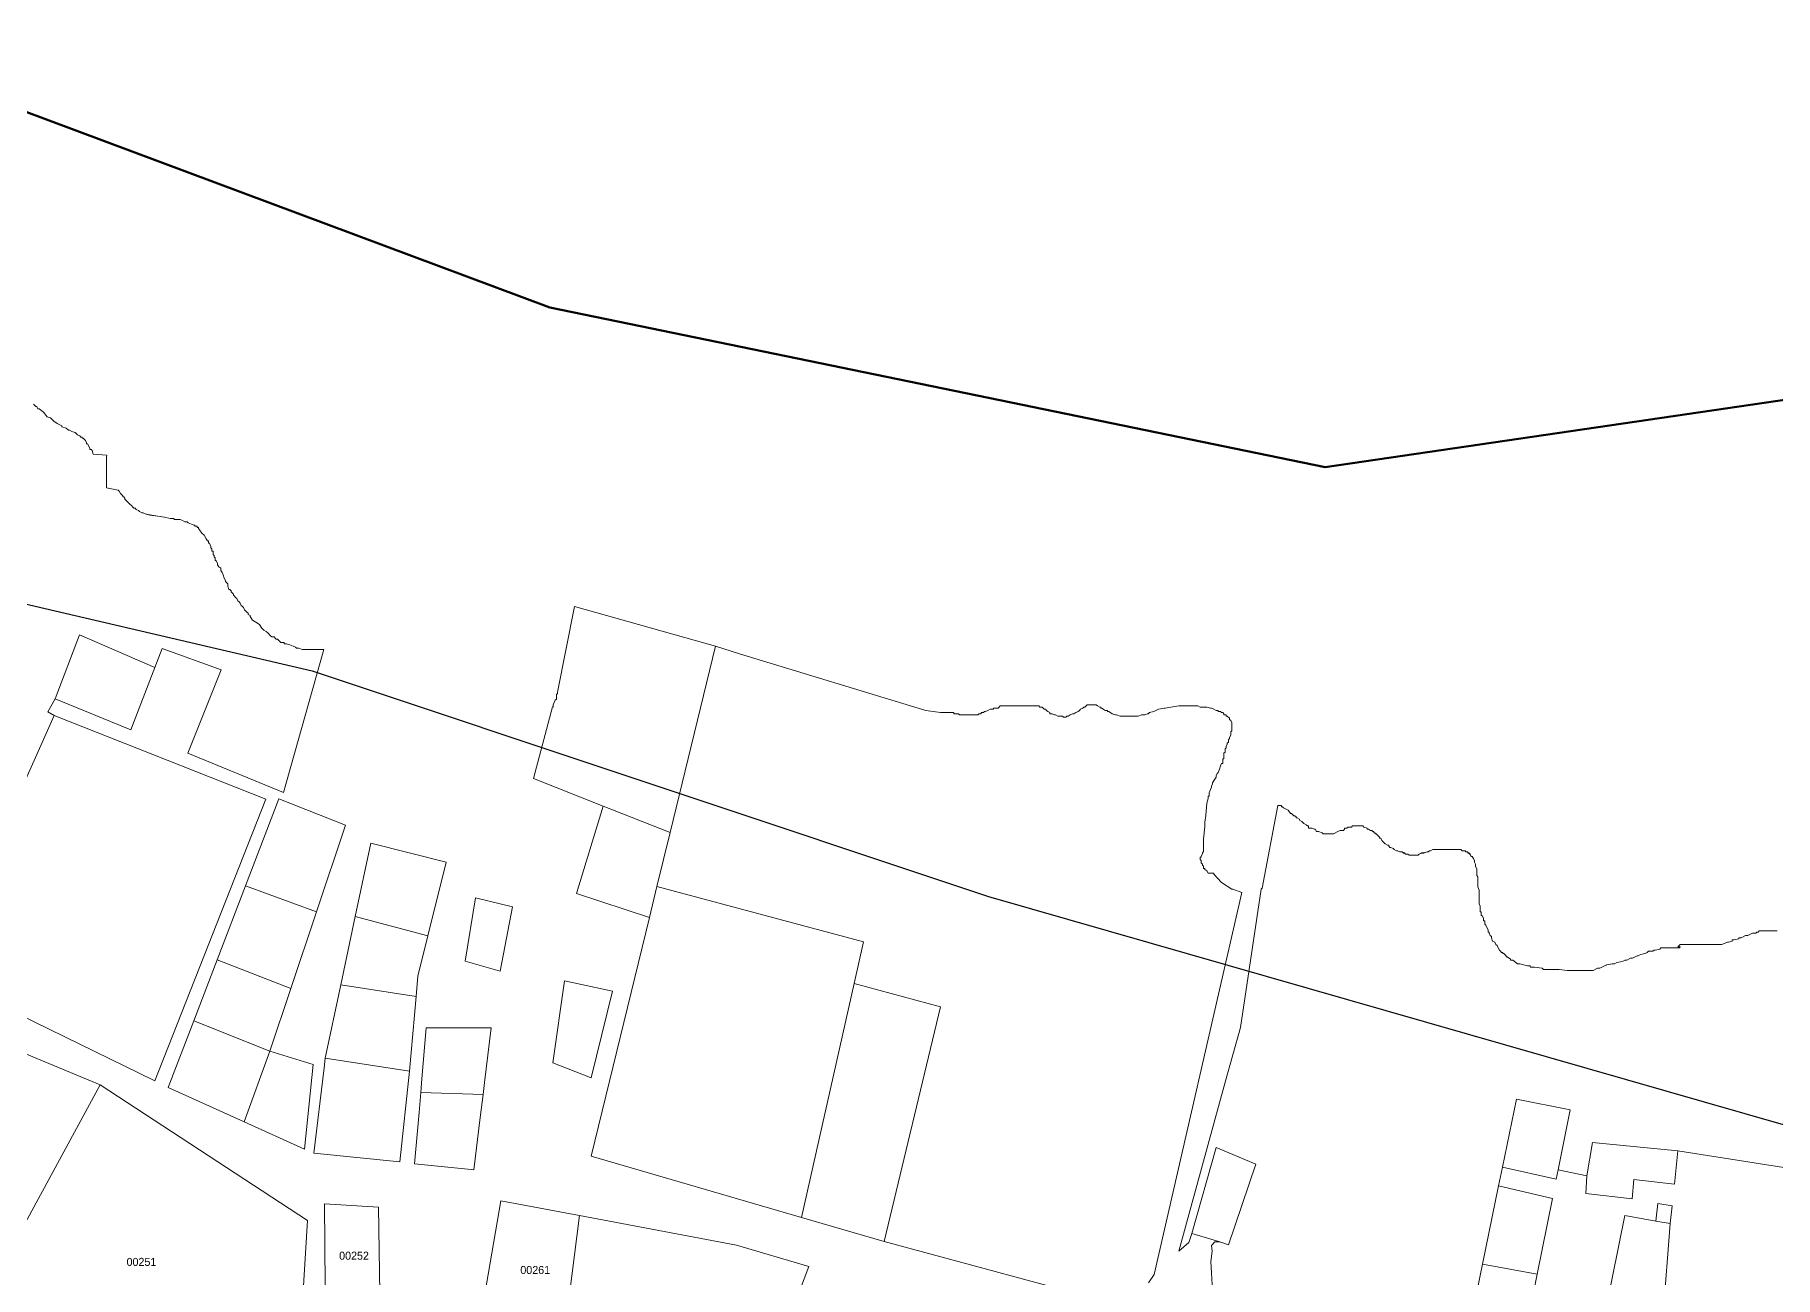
# Model space of a CAD drawing. Header units: metres. Extents: x 245225 to 248406, y 1633796 to 1637634.
# Drawn here: x 247318.2 to 247644.4, y 1636522.9 to 1636755.8 of the extents above; entities that cross this region are included whole.
import ezdxf
from ezdxf.enums import TextEntityAlignment as Align

# ---------------------------------------------------------------- set-up
doc = ezdxf.new("R2010")
doc.units = ezdxf.units.M
doc.header["$MEASUREMENT"] = 0
doc.layers.add('historique_numero_parcelle', color=7, linetype='Continuous')
doc.layers.add('limites_sections', color=7, linetype='Continuous')
doc.layers.add('Limites_Communes', color=7, linetype='Continuous', lineweight=211, plot=False)
doc.layers.add('LIMITES_PARCELLES', color=7, linetype='Continuous', lineweight=0, true_color=0xffffff)
doc.styles.add('Style-FANCY', font='FANCY.shx')

msp = doc.modelspace()

# ---------------------------------------------------------------- linework, layer by layer
at = {"layer": 'Limites_Communes', "color": 210, "lineweight": 80, "flags": 128}
msp.add_lwpolyline([(246605.2718, 1637633.7039), (246913.4298, 1637003.726), (246928.908, 1636986.2635), (246937.0628, 1636946.102), (247273.6978, 1636757.3411), (247414.7621, 1636704.6505), (247560.0187, 1636674.7525), (247860.1219, 1636718.6819), (247872.0949, 1636702.4329), (247930.5058, 1636547.3832), (247969.1915, 1636496.8558), (247927.1941, 1636463.9394), (247992.0592, 1636434.9953), (248053.9967, 1636386.0915), (248089.2289, 1636346.6767), (248129.5988, 1636309.9768), (248159.1072, 1636285.3282), (248217.2385, 1636236.7707), (248275.3777, 1636195.0512)], dxfattribs=at)
at = {"layer": 'limites_parcelles', "flags": 128}
for points in [[(247317.975, 1636686.51), (247318.399, 1636686.087), (247318.61, 1636686.087), (247318.822, 1636685.663), (247319.034, 1636685.663), (247319.88, 1636685.028), (247320.515, 1636684.182), (247321.15, 1636683.97), (247321.785, 1636683.335), (247322.42, 1636682.912), (247323.267, 1636682.488), (247323.267, 1636682.277), (247324.114, 1636682.065), (247324.537, 1636681.642), (247324.749, 1636681.642), (247325.172, 1636681.43), (247325.807, 1636681.218), (247326.23, 1636680.795), (247326.654, 1636680.583), (247326.865, 1636680.372), (247327.077, 1636680.372), (247327.077, 1636680.16), (247327.289, 1636680.16), (247327.712, 1636679.737), (247327.924, 1636679.313), (247327.924, 1636679.102), (247328.135, 1636679.102), (247328.347, 1636678.678), (247328.559, 1636678.255), (247328.559, 1636678.043), (247328.77, 1636678.043), (247328.982, 1636677.832), (247329.194, 1636677.197), (247331.698, 1636676.963), (247331.693, 1636676.541), (247331.689, 1636676.119), (247331.687, 1636675.909), (247331.684, 1636675.698), (247331.682, 1636675.488), (247331.676, 1636674.856), (247331.671, 1636674.438), (247331.667, 1636674.016), (247331.665, 1636673.806), (247331.662, 1636673.597), (247331.658, 1636673.176), (247331.656, 1636672.965), (247331.651, 1636672.546), (247331.649, 1636672.338), (247331.647, 1636672.126), (247331.645, 1636671.917), (247331.64, 1636671.498), (247331.636, 1636671.077), (247331.634, 1636670.868), (247333.85, 1636670.423), (247334.062, 1636670.212), (247334.274, 1636669.788), (247334.697, 1636669.365), (247334.697, 1636669.153), (247334.909, 1636669.153), (247335.12, 1636668.942), (247335.12, 1636668.73), (247335.755, 1636668.095), (247335.967, 1636667.883), (247336.39, 1636667.46), (247336.602, 1636667.248), (247336.814, 1636667.037), (247337.025, 1636667.037), (247337.237, 1636666.825), (247337.66, 1636666.613), (247337.872, 1636666.402), (247338.295, 1636666.19), (247338.507, 1636666.19), (247338.93, 1636665.978), (247339.777, 1636665.767), (247341.259, 1636665.555), (247342.529, 1636665.343), (247343.587, 1636665.132), (247344.222, 1636665.132), (247344.434, 1636664.92), (247344.857, 1636664.92), (247345.069, 1636664.92), (247345.492, 1636664.92), (247345.915, 1636664.708), (247346.339, 1636664.497), (247346.762, 1636664.497), (247346.974, 1636664.285), (247347.609, 1636664.073), (247348.032, 1636663.862), (247348.244, 1636663.862), (247348.244, 1636663.65), (247348.455, 1636663.65), (247348.667, 1636663.65), (247348.667, 1636663.438), (247348.879, 1636663.438), (247348.879, 1636663.227), (247349.09, 1636663.015), (247349.514, 1636662.38), (247349.937, 1636661.957), (247350.36, 1636661.322), (247350.572, 1636660.898), (247350.784, 1636660.898), (247350.784, 1636660.687), (247350.784, 1636660.475), (247350.995, 1636660.475), (247351.207, 1636659.84), (247351.207, 1636659.628), (247351.419, 1636659.417), (247351.419, 1636659.205), (247351.419, 1636658.993), (247351.63, 1636658.993), (247351.63, 1636658.782), (247351.63, 1636658.57), (247351.63, 1636658.358), (247351.842, 1636658.147), (247351.842, 1636657.935), (247352.054, 1636657.723), (247352.054, 1636657.512), (247352.054, 1636657.3), (247352.265, 1636657.088), (247352.477, 1636656.665), (247352.477, 1636656.453), (247352.689, 1636656.03), (247353.112, 1636655.818), (247353.112, 1636655.395), (247353.324, 1636654.972), (247353.535, 1636654.548), (247353.747, 1636653.913), (247353.959, 1636653.49), (247353.959, 1636653.278), (247354.382, 1636652.855), (247354.382, 1636652.432), (247354.594, 1636651.797), (247354.805, 1636651.797), (247355.017, 1636651.585), (247355.017, 1636651.373), (247355.229, 1636651.162), (247355.44, 1636650.95), (247355.44, 1636650.738), (247355.652, 1636650.527), (247355.864, 1636650.315), (247356.075, 1636650.103), (247356.287, 1636649.68), (247356.499, 1636649.468), (247356.71, 1636649.257), (247356.922, 1636648.833), (247357.134, 1636648.622), (247357.345, 1636648.41), (247357.557, 1636647.987), (247357.98, 1636647.563), (247358.192, 1636647.352), (247358.192, 1636647.14), (247358.615, 1636646.928), (247358.615, 1636646.717), (247359.039, 1636646.082), (247359.674, 1636645.658), (247360.309, 1636645.235), (247360.732, 1636644.6), (247361.155, 1636644.177), (247361.579, 1636643.965), (247362.002, 1636643.542), (247362.214, 1636643.33), (247362.425, 1636643.118), (247362.637, 1636642.907), (247363.06, 1636642.907), (247363.272, 1636642.695), (247363.484, 1636642.483), (247363.695, 1636642.483), (247364.33, 1636641.848), (247364.965, 1636641.848), (247364.965, 1636641.637), (247365.389, 1636641.637), (247366.024, 1636641.425), (247366.659, 1636641.213), (247367.082, 1636641.002), (247367.294, 1636640.79), (247367.717, 1636640.79), (247368.352, 1636640.578), (247368.987, 1636640.578), (247369.834, 1636640.578), (247370.469, 1636640.578), (247370.892, 1636640.578), (247371.104, 1636640.578), (247371.527, 1636640.578), (247372.374, 1636640.578), (247364.822, 1636613.771), (247346.932, 1636621.122), (247353.18, 1636636.737), (247342.068, 1636640.759), (247340.692, 1636637.16), (247326.616, 1636643.299), (247322.065, 1636631.34), (247320.69, 1636628.905), (247321.854, 1636628.165), (247306.402, 1636593.663)], [(247522.715, 1636517.379), (247477.387, 1636529.612), (247487.94, 1636573.599), (247471.8, 1636577.964), (247473.52, 1636585.769), (247434.819, 1636596.141), (247437.289, 1636606.26), (247445.822, 1636641.213), (247450.267, 1636639.732), (247485.192, 1636629.148), (247487.944, 1636628.725), (247488.156, 1636628.725), (247488.791, 1636628.725), (247489.637, 1636628.725), (247489.849, 1636628.725), (247490.061, 1636628.725), (247490.272, 1636628.725), (247490.484, 1636628.725), (247490.484, 1636628.513), (247490.696, 1636628.513), (247490.907, 1636628.513), (247491.331, 1636628.513), (247491.542, 1636628.301), (247492.177, 1636628.301), (247492.601, 1636628.301), (247493.024, 1636628.301), (247493.236, 1636628.301), (247493.447, 1636628.301), (247493.659, 1636628.301), (247494.082, 1636628.301), (247494.506, 1636628.301), (247494.929, 1636628.301), (247495.141, 1636628.513), (247495.564, 1636628.513), (247495.564, 1636628.725), (247495.776, 1636628.725), (247495.987, 1636628.725), (247496.199, 1636628.936), (247496.411, 1636628.936), (247496.834, 1636629.148), (247497.257, 1636629.36), (247497.681, 1636629.36), (247497.892, 1636629.36), (247497.892, 1636629.572), (247498.104, 1636629.572), (247498.527, 1636629.572), (247498.739, 1636629.572), (247498.951, 1636629.783), (247499.162, 1636629.995), (247499.586, 1636629.995), (247500.221, 1636629.995), (247500.644, 1636629.995), (247500.856, 1636629.995), (247501.491, 1636629.995), (247502.126, 1636629.995), (247502.549, 1636629.995), (247502.761, 1636629.995), (247503.184, 1636629.995), (247503.396, 1636629.995), (247504.031, 1636629.995), (247504.666, 1636629.995), (247504.877, 1636629.995), (247505.724, 1636629.995), (247505.936, 1636629.995), (247506.359, 1636629.995), (247506.571, 1636629.783), (247506.994, 1636629.783), (247507.206, 1636629.572), (247507.417, 1636629.36), (247507.629, 1636629.36), (247507.841, 1636629.148), (247508.052, 1636628.936), (247508.476, 1636628.725), (247508.476, 1636628.513), (247508.899, 1636628.513), (247509.322, 1636628.301), (247509.534, 1636628.301), (247509.957, 1636628.09), (247510.381, 1636628.09), (247510.592, 1636628.09), (247510.804, 1636628.09), (247511.016, 1636627.878), (247511.227, 1636627.878), (247511.439, 1636627.878), (247511.651, 1636628.09), (247511.862, 1636628.09), (247512.286, 1636628.301), (247512.709, 1636628.513), (247512.921, 1636628.513), (247513.344, 1636628.725), (247513.767, 1636628.936), (247513.979, 1636629.148), (247514.191, 1636629.36), (247514.614, 1636629.572), (247514.826, 1636629.783), (247515.037, 1636629.783), (247515.461, 1636630.207), (247515.672, 1636630.207), (247515.884, 1636630.207), (247516.096, 1636630.207), (247516.307, 1636630.207), (247516.519, 1636630.207), (247516.942, 1636630.207), (247517.154, 1636630.207), (247517.366, 1636629.995), (247517.789, 1636629.783), (247518.001, 1636629.783), (247518.001, 1636629.572), (247518.212, 1636629.572), (247518.424, 1636629.36), (247518.847, 1636629.148), (247519.271, 1636629.148), (247519.271, 1636628.936), (247519.482, 1636628.936), (247520.117, 1636628.513), (247520.752, 1636628.301), (247520.964, 1636628.301), (247521.599, 1636628.09), (247521.811, 1636628.09), (247522.657, 1636628.09), (247523.292, 1636628.09), (247523.504, 1636628.09), (247524.139, 1636628.09), (247524.562, 1636628.09), (247524.774, 1636628.09), (247524.986, 1636628.09), (247525.621, 1636628.301), (247526.256, 1636628.301), (247526.679, 1636628.513), (247526.891, 1636628.513), (247527.102, 1636628.725), (247527.949, 1636628.936), (247528.796, 1636629.36), (247529.854, 1636629.572), (247530.066, 1636629.572), (247531.124, 1636629.783), (247532.606, 1636629.995), (247533.029, 1636629.995), (247533.452, 1636629.995), (247534.299, 1636629.995), (247535.146, 1636629.995), (247536.204, 1636629.995), (247536.627, 1636629.783), (247537.051, 1636629.783), (247537.474, 1636629.783), (247537.897, 1636629.783), (247538.532, 1636629.572), (247538.744, 1636629.572), (247539.167, 1636629.36), (247539.591, 1636629.148), (247540.014, 1636629.148), (247540.014, 1636628.936), (247540.226, 1636628.936), (247540.437, 1636628.936), (247540.649, 1636628.725), (247540.861, 1636628.725), (247541.072, 1636628.513), (247541.072, 1636628.301), (247541.496, 1636628.301), (247541.496, 1636628.09), (247541.707, 1636628.09), (247542.131, 1636627.666), (247542.131, 1636627.455), (247542.342, 1636627.243), (247542.554, 1636626.82), (247542.554, 1636626.608), (247542.554, 1636626.396), (247542.554, 1636625.973), (247542.554, 1636625.338), (247542.342, 1636625.126), (247542.342, 1636624.915), (247542.342, 1636624.703), (247542.342, 1636624.491), (247542.131, 1636624.068), (247542.131, 1636623.856), (247541.919, 1636623.645), (247541.919, 1636623.221), (247541.707, 1636623.01), (247541.707, 1636622.798), (247541.496, 1636622.375), (247541.496, 1636622.163), (247541.284, 1636621.951), (247541.284, 1636621.74), (247541.284, 1636621.528), (247541.284, 1636621.316), (247541.072, 1636621.105), (247541.072, 1636620.893), (247541.072, 1636620.681), (247541.072, 1636620.47), (247541.072, 1636620.258), (247541.072, 1636620.046), (247540.861, 1636620.046), (247540.861, 1636619.835), (247540.861, 1636619.623), (247540.861, 1636619.2), (247540.649, 1636619.2), (247540.437, 1636618.776), (247540.226, 1636618.141), (247540.014, 1636617.506), (247539.802, 1636617.295), (247539.591, 1636616.871), (247539.591, 1636616.66), (247539.379, 1636616.236), (247538.956, 1636615.601), (247538.956, 1636615.39), (247538.744, 1636614.966), (247538.744, 1636614.755), (247538.532, 1636614.331), (247538.321, 1636613.696), (247538.321, 1636613.061), (247538.109, 1636613.061), (247538.109, 1636612.85), (247538.109, 1636612.638), (247537.897, 1636611.791), (247537.686, 1636609.463), (247537.474, 1636608.193), (247537.474, 1636607.346), (247537.262, 1636605.018), (247537.262, 1636604.171), (247537.262, 1636603.96), (247537.262, 1636603.748), (247537.262, 1636603.536), (247537.262, 1636603.325), (247537.262, 1636603.113), (247537.262, 1636602.901), (247537.262, 1636602.69), (247537.051, 1636602.478), (247537.051, 1636602.266), (247536.839, 1636601.843), (247536.839, 1636601.631), (247536.627, 1636601.631), (247536.627, 1636601.42), (247536.627, 1636601.208), (247536.839, 1636600.996), (247536.839, 1636600.785), (247536.839, 1636600.573), (247537.051, 1636600.361), (247537.051, 1636600.15), (247537.262, 1636599.938), (247537.262, 1636599.726), (247537.262, 1636599.515), (247537.474, 1636599.515), (247537.474, 1636599.303), (247537.897, 1636599.091), (247538.109, 1636598.668), (247538.321, 1636598.668), (247538.532, 1636598.668), (247538.744, 1636598.668), (247538.956, 1636598.668), (247539.167, 1636598.668), (247539.167, 1636598.456), (247540.623, 1636596.922), (247542.528, 1636595.652), (247542.739, 1636595.652), (247544.433, 1636595.017), (247544.433, 1636595.017), (247528.024, 1636523.46), (247526.966, 1636521.872)], [(247538.872, 1636521.476), (247538.74, 1636523.724), (247538.607, 1636525.841), (247538.872, 1636527.826), (247538.74, 1636528.884), (247539.401, 1636529.545), (247540.327, 1636529.545), (247541.915, 1636529.016), (247547.074, 1636544.097), (247539.614, 1636547.223), (247535.036, 1636531.133), (247534.506, 1636529.413), (247532.654, 1636527.826), (247541.281, 1636559.489), (247544.192, 1636569.742), (247548.031, 1636595.652), (247548.243, 1636595.864), (247548.243, 1636595.864), (247551.206, 1636611.315), (247551.418, 1636611.315), (247551.629, 1636611.315), (247551.841, 1636611.315), (247551.841, 1636611.104), (247552.053, 1636611.104), (247552.264, 1636610.892), (247553.111, 1636610.469), (247553.534, 1636609.834), (247553.746, 1636609.834), (247554.169, 1636609.41), (247554.381, 1636609.41), (247554.593, 1636609.199), (247554.593, 1636608.987), (247554.804, 1636608.987), (247555.228, 1636608.775), (247555.228, 1636608.564), (247555.651, 1636608.352), (247556.074, 1636607.929), (247556.498, 1636607.717), (247556.709, 1636607.505), (247556.921, 1636607.505), (247556.921, 1636607.294), (247556.921, 1636607.082), (247557.344, 1636607.082), (247557.556, 1636607.082), (247557.979, 1636606.87), (247558.191, 1636606.87), (247558.403, 1636606.447), (247558.826, 1636606.447), (247559.461, 1636606.235), (247559.673, 1636606.024), (247559.884, 1636606.024), (247560.096, 1636606.024), (247560.308, 1636606.024), (247560.519, 1636606.024), (247560.731, 1636606.024), (247560.943, 1636606.024), (247561.154, 1636606.024), (247561.578, 1636606.024), (247562.424, 1636606.447), (247562.848, 1636606.659), (247563.271, 1636606.659), (247563.483, 1636606.659), (247563.694, 1636606.87), (247563.694, 1636607.082), (247564.118, 1636607.082), (247564.329, 1636607.294), (247564.541, 1636607.294), (247564.753, 1636607.294), (247564.964, 1636607.294), (247565.176, 1636607.505), (247565.388, 1636607.505), (247565.599, 1636607.505), (247565.811, 1636607.505), (247566.234, 1636607.505), (247566.446, 1636607.505), (247566.658, 1636607.505), (247567.081, 1636607.505), (247567.293, 1636607.294), (247567.928, 1636607.082), (247567.928, 1636606.87), (247568.139, 1636606.87), (247568.563, 1636606.659), (247568.774, 1636606.659), (247568.986, 1636606.447), (247569.198, 1636606.447), (247569.198, 1636606.235), (247569.409, 1636606.235), (247569.409, 1636606.024), (247569.621, 1636606.024), (247570.044, 1636605.6), (247570.256, 1636605.389), (247570.256, 1636605.177), (247570.468, 1636605.177), (247570.679, 1636604.754), (247570.891, 1636604.542), (247571.314, 1636604.119), (247571.738, 1636603.907), (247571.949, 1636603.907), (247571.949, 1636603.695), (247572.161, 1636603.484), (247572.373, 1636603.484), (247572.796, 1636603.272), (247573.008, 1636603.06), (247573.431, 1636602.849), (247573.643, 1636602.849), (247574.066, 1636602.637), (247574.489, 1636602.637), (247574.701, 1636602.425), (247574.913, 1636602.425), (247575.124, 1636602.214), (247575.548, 1636602.214), (247575.759, 1636602.002), (247576.183, 1636602.002), (247576.394, 1636602.002), (247576.606, 1636602.002), (247577.029, 1636602.002), (247577.241, 1636602.002), (247577.453, 1636602.002), (247577.664, 1636602.214), (247578.088, 1636602.425), (247578.299, 1636602.425), (247578.511, 1636602.425), (247579.146, 1636602.637), (247579.358, 1636602.637), (247579.569, 1636602.849), (247579.781, 1636602.849), (247580.204, 1636603.06), (247580.628, 1636603.06), (247580.839, 1636603.06), (247581.474, 1636603.06), (247581.898, 1636603.06), (247582.321, 1636603.06), (247582.533, 1636603.06), (247582.956, 1636603.06), (247583.168, 1636603.06), (247583.379, 1636603.06), (247583.803, 1636603.06), (247584.226, 1636603.06), (247584.861, 1636603.06), (247585.496, 1636603.06), (247585.708, 1636602.849), (247585.919, 1636602.849), (247586.131, 1636602.849), (247586.343, 1636602.849), (247586.343, 1636602.637), (247586.554, 1636602.637), (247586.766, 1636602.637), (247586.766, 1636602.425), (247586.978, 1636602.425), (247587.189, 1636602.214), (247587.401, 1636601.79), (247587.613, 1636601.79), (247587.824, 1636601.367), (247588.036, 1636600.944), (247588.036, 1636600.732), (247588.248, 1636600.309), (247588.248, 1636600.097), (247588.248, 1636599.885), (247588.459, 1636599.462), (247588.459, 1636598.827), (247588.459, 1636598.192), (247588.671, 1636597.98), (247588.671, 1636597.769), (247588.671, 1636597.557), (247588.671, 1636597.134), (247588.671, 1636596.71), (247588.671, 1636596.287), (247588.671, 1636596.075), (247588.883, 1636595.44), (247588.883, 1636594.805), (247588.883, 1636594.17), (247588.883, 1636593.747), (247588.883, 1636593.535), (247588.883, 1636592.9), (247589.094, 1636592.477), (247589.094, 1636592.054), (247589.094, 1636591.842), (247589.094, 1636591.419), (247589.306, 1636591.419), (247589.306, 1636591.207), (247589.306, 1636590.784), (247589.518, 1636590.572), (247589.729, 1636590.149), (247589.729, 1636589.937), (247589.729, 1636589.725), (247589.941, 1636589.725), (247589.941, 1636589.514), (247589.941, 1636589.09), (247590.153, 1636588.879), (247590.364, 1636588.455), (247590.576, 1636588.032), (247590.576, 1636587.609), (247590.788, 1636587.609), (247590.788, 1636587.397), (247590.999, 1636586.973), (247591.211, 1636586.762), (247591.211, 1636586.55), (247591.423, 1636585.915), (247591.846, 1636585.703), (247592.058, 1636585.28), (247592.269, 1636585.068), (247592.481, 1636584.645), (247592.693, 1636584.222), (247592.904, 1636584.01), (247593.116, 1636583.798), (247593.328, 1636583.798), (247593.328, 1636583.587), (247593.539, 1636583.587), (247593.963, 1636583.163), (247593.963, 1636582.952), (247594.174, 1636582.952), (247594.809, 1636582.528), (247594.809, 1636582.317), (247595.233, 1636582.317), (247596.079, 1636581.682), (247596.503, 1636581.682), (247597.984, 1636581.258), (247598.408, 1636581.258), (247598.619, 1636581.047), (247599.254, 1636581.047), (247600.736, 1636580.835), (247600.948, 1636580.623), (247601.159, 1636580.623), (247602.641, 1636580.623), (247603.276, 1636580.623), (247603.911, 1636580.623), (247605.393, 1636580.412), (247605.816, 1636580.412), (247606.028, 1636580.412), (247607.298, 1636580.412), (247607.721, 1636580.412), (247607.933, 1636580.412), (247608.779, 1636580.412), (247608.991, 1636580.412), (247609.203, 1636580.412), (247609.838, 1636580.412), (247610.049, 1636580.412), (247610.261, 1636580.412), (247611.108, 1636580.835), (247611.319, 1636580.835), (247611.531, 1636580.835), (247612.378, 1636581.258), (247612.801, 1636581.47), (247613.859, 1636581.682), (247614.283, 1636581.682), (247614.706, 1636581.893), (247615.764, 1636582.105), (247616.188, 1636582.317), (247616.399, 1636582.317), (247616.611, 1636582.317), (247617.246, 1636582.74), (247617.458, 1636582.74), (247617.669, 1636582.74), (247618.516, 1636583.163), (247618.728, 1636583.163), (247619.151, 1636583.375), (247619.998, 1636583.587), (247620.421, 1636583.798), (247620.633, 1636584.01), (247621.479, 1636584.01), (247621.691, 1636584.222), (247621.903, 1636584.222), (247622.749, 1636584.433), (247622.961, 1636584.645), (247623.173, 1636584.645), (247624.231, 1636584.645), (247626.543, 1636584.623), (247626.545, 1636584.844), (247626.136, 1636584.857), (247626.55, 1636585.298), (247629.311, 1636585.28), (247629.735, 1636585.28), (247630.37, 1636585.28), (247630.793, 1636585.28), (247632.91, 1636585.28), (247633.333, 1636585.28), (247633.756, 1636585.28), (247634.391, 1636585.28), (247635.45, 1636585.703), (247635.661, 1636585.703), (247636.296, 1636585.915), (247636.296, 1636586.127), (247636.508, 1636586.127), (247636.72, 1636586.127), (247637.566, 1636586.338), (247637.566, 1636586.55), (247637.99, 1636586.55), (247638.836, 1636586.973), (247639.048, 1636586.973), (247639.26, 1636586.973), (247640.106, 1636587.397), (247640.741, 1636587.397), (247640.953, 1636587.609), (247641.165, 1636587.609), (247641.376, 1636587.82), (247641.588, 1636587.82), (247641.8, 1636587.82), (247642.223, 1636587.82), (247643.07, 1636587.82), (247643.281, 1636587.82), (247643.705, 1636587.82), (247643.916, 1636587.82), (247644.128, 1636587.82), (247644.763, 1636587.82)], [(247655.924, 1636541.954), (247626.146, 1636546.641), (247610.177, 1636548.146), (247609.066, 1636541.954), (247603.701, 1636543.043), (247605.944, 1636554.284), (247595.89, 1636556.268), (247593.276, 1636543.562), (247592.555, 1636540.056), (247589.536, 1636525.38), (247585.073, 1636503.682)]]:
    msp.add_lwpolyline(points, dxfattribs=at)
at = {"layer": 'limites_parcelles', "color": 0, "flags": 128}
for points in [[(247317.97534, 1636686.509948), (247318.398674, 1636686.086614), (247318.610341, 1636686.086614), (247318.822008, 1636685.66328), (247319.033676, 1636685.66328), (247319.880344, 1636685.028279), (247320.515345, 1636684.18161), (247321.150346, 1636683.969943), (247321.785348, 1636683.334942), (247322.420349, 1636682.911608), (247323.267017, 1636682.488274), (247323.267017, 1636682.276607), (247324.113686, 1636682.064939), (247324.53702, 1636681.641605), (247324.748687, 1636681.641605), (247325.172021, 1636681.429938), (247325.807022, 1636681.218271), (247326.230357, 1636680.794937), (247326.653691, 1636680.58327), (247326.865358, 1636680.371603), (247327.077025, 1636680.371603), (247327.077025, 1636680.159936), (247327.288692, 1636680.159936), (247327.712026, 1636679.736601), (247327.923693, 1636679.313267), (247327.923693, 1636679.1016), (247328.13536, 1636679.1016), (247328.347027, 1636678.678266), (247328.558695, 1636678.254932), (247328.558695, 1636678.043265), (247328.770362, 1636678.043265), (247328.982029, 1636677.831598), (247329.193696, 1636677.196596), (247331.697646, 1636676.963154), (247331.693228, 1636676.540974), (247331.688809, 1636676.118793), (247331.686617, 1636675.909364), (247331.684402, 1636675.69772), (247331.68221, 1636675.488292), (247331.675588, 1636674.855575), (247331.671216, 1636674.437825), (247331.666798, 1636674.015644), (247331.664606, 1636673.806216), (247331.662414, 1636673.596787), (247331.658007, 1636673.175714), (247331.655804, 1636672.965177), (247331.65142, 1636672.54632), (247331.64924, 1636672.337998), (247331.647025, 1636672.126354), (247331.644833, 1636671.916926), (247331.640449, 1636671.498068), (247331.636042, 1636671.076995), (247331.63385, 1636670.867566), (247333.850372, 1636670.423249), (247334.062039, 1636670.211582), (247334.273706, 1636669.788248), (247334.69704, 1636669.364914), (247334.69704, 1636669.153247), (247334.908707, 1636669.153247), (247335.120374, 1636668.94158), (247335.120374, 1636668.729913), (247335.755376, 1636668.094912), (247335.967043, 1636667.883244), (247336.390377, 1636667.45991), (247336.602044, 1636667.248243), (247336.813711, 1636667.036576), (247337.025378, 1636667.036576), (247337.237045, 1636666.824909), (247337.660379, 1636666.613242), (247337.872047, 1636666.401575), (247338.295381, 1636666.189908), (247338.507048, 1636666.189908), (247338.930382, 1636665.978241), (247339.77705, 1636665.766574), (247341.25872, 1636665.554906), (247342.528723, 1636665.343239), (247343.587058, 1636665.131572), (247344.222059, 1636665.131572), (247344.433726, 1636664.919905), (247344.85706, 1636664.919905), (247345.068728, 1636664.919905), (247345.492062, 1636664.919905), (247345.915396, 1636664.708238), (247346.33873, 1636664.496571), (247346.762064, 1636664.496571), (247346.973731, 1636664.284904), (247347.608733, 1636664.073237), (247348.032067, 1636663.86157), (247348.243734, 1636663.86157), (247348.243734, 1636663.649903), (247348.455401, 1636663.649903), (247348.667068, 1636663.649903), (247348.667068, 1636663.438236), (247348.878735, 1636663.438236), (247348.878735, 1636663.226568), (247349.090402, 1636663.014901), (247349.513736, 1636662.3799), (247349.937071, 1636661.956566), (247350.360405, 1636661.321565), (247350.572072, 1636660.89823), (247350.783739, 1636660.89823), (247350.783739, 1636660.686563), (247350.783739, 1636660.474896), (247350.995406, 1636660.474896), (247351.207073, 1636659.839895), (247351.207073, 1636659.628228), (247351.41874, 1636659.416561), (247351.41874, 1636659.204894), (247351.41874, 1636658.993227), (247351.630407, 1636658.993227), (247351.630407, 1636658.78156), (247351.630407, 1636658.569892), (247351.630407, 1636658.358225), (247351.842074, 1636658.146558), (247351.842074, 1636657.934891), (247352.053742, 1636657.723224), (247352.053742, 1636657.511557), (247352.053742, 1636657.29989), (247352.265409, 1636657.088223), (247352.477076, 1636656.664889), (247352.477076, 1636656.453222), (247352.688743, 1636656.029887), (247353.112077, 1636655.81822), (247353.112077, 1636655.394886), (247353.323744, 1636654.971552), (247353.535411, 1636654.548218), (247353.747078, 1636653.913216), (247353.958745, 1636653.489882), (247353.958745, 1636653.278215), (247354.38208, 1636652.854881), (247354.38208, 1636652.431547), (247354.593747, 1636651.796546), (247354.805414, 1636651.796546), (247355.017081, 1636651.584878), (247355.017081, 1636651.373211), (247355.228748, 1636651.161544), (247355.440415, 1636650.949877), (247355.440415, 1636650.73821), (247355.652082, 1636650.526543), (247355.863749, 1636650.314876), (247356.075416, 1636650.103209), (247356.287083, 1636649.679875), (247356.49875, 1636649.468208), (247356.710418, 1636649.25654), (247356.922085, 1636648.833206), (247357.133752, 1636648.621539), (247357.345419, 1636648.409872), (247357.557086, 1636647.986538), (247357.98042, 1636647.563204), (247358.192087, 1636647.351537), (247358.192087, 1636647.13987), (247358.615421, 1636646.928203), (247358.615421, 1636646.716535), (247359.038756, 1636646.081534), (247359.673757, 1636645.6582), (247360.308758, 1636645.234866), (247360.732092, 1636644.599865), (247361.155426, 1636644.17653), (247361.578761, 1636643.964863), (247362.002095, 1636643.541529), (247362.213762, 1636643.329862), (247362.425429, 1636643.118195), (247362.637096, 1636642.906528), (247363.06043, 1636642.906528), (247363.272097, 1636642.694861), (247363.483764, 1636642.483194), (247363.695432, 1636642.483194), (247364.330433, 1636641.848192), (247364.965434, 1636641.848192), (247364.965434, 1636641.636525), (247365.388768, 1636641.636525), (247366.023769, 1636641.424858), (247366.658771, 1636641.213191), (247367.082105, 1636641.001524), (247367.293772, 1636640.789857), (247367.717106, 1636640.789857), (247368.352107, 1636640.57819), (247368.987109, 1636640.57819), (247369.833777, 1636640.57819), (247370.468778, 1636640.57819), (247370.892113, 1636640.57819), (247371.10378, 1636640.57819), (247371.527114, 1636640.57819), (247372.373782, 1636640.57819), (247364.822162, 1636613.771192), (247346.931617, 1636621.122258), (247353.180472, 1636636.737072), (247342.06795, 1636640.758746), (247340.692189, 1636637.160377), (247326.616252, 1636643.298751), (247322.06541, 1636631.339561), (247320.689574, 1636628.905389), (247321.853743, 1636628.164554), (247306.402045, 1636593.662819)], [(247522.71455, 1636517.379001), (247477.387117, 1636529.611718), (247487.939648, 1636573.598542), (247471.800032, 1636577.964176), (247473.519827, 1636585.7694), (247434.819303, 1636596.140979), (247437.289465, 1636606.259681), (247445.822262, 1636641.213191), (247450.267271, 1636639.731521), (247485.192341, 1636629.148167), (247487.944013, 1636628.724833), (247488.15568, 1636628.724833), (247488.790682, 1636628.724833), (247489.63735, 1636628.724833), (247489.849017, 1636628.724833), (247490.060684, 1636628.724833), (247490.272351, 1636628.724833), (247490.484018, 1636628.724833), (247490.484018, 1636628.513166), (247490.695686, 1636628.513166), (247490.907353, 1636628.513166), (247491.330687, 1636628.513166), (247491.542354, 1636628.301499), (247492.177355, 1636628.301499), (247492.600689, 1636628.301499), (247493.024023, 1636628.301499), (247493.235691, 1636628.301499), (247493.447358, 1636628.301499), (247493.659025, 1636628.301499), (247494.082359, 1636628.301499), (247494.505693, 1636628.301499), (247494.929027, 1636628.301499), (247495.140694, 1636628.513166), (247495.564029, 1636628.513166), (247495.564029, 1636628.724833), (247495.775696, 1636628.724833), (247495.987363, 1636628.724833), (247496.19903, 1636628.9365), (247496.410697, 1636628.9365), (247496.834031, 1636629.148167), (247497.257365, 1636629.359834), (247497.680699, 1636629.359834), (247497.892367, 1636629.359834), (247497.892367, 1636629.571501), (247498.104034, 1636629.571501), (247498.527368, 1636629.571501), (247498.739035, 1636629.571501), (247498.950702, 1636629.783168), (247499.162369, 1636629.994835), (247499.585703, 1636629.994835), (247500.220705, 1636629.994835), (247500.644039, 1636629.994835), (247500.855706, 1636629.994835), (247501.490707, 1636629.994835), (247502.125708, 1636629.994835), (247502.549043, 1636629.994835), (247502.76071, 1636629.994835), (247503.184044, 1636629.994835), (247503.395711, 1636629.994835), (247504.030712, 1636629.994835), (247504.665713, 1636629.994835), (247504.877381, 1636629.994835), (247505.724049, 1636629.994835), (247505.935716, 1636629.994835), (247506.35905, 1636629.994835), (247506.570717, 1636629.783168), (247506.994051, 1636629.783168), (247507.205719, 1636629.571501), (247507.417386, 1636629.359834), (247507.629053, 1636629.359834), (247507.84072, 1636629.148167), (247508.052387, 1636628.9365), (247508.475721, 1636628.724833), (247508.475721, 1636628.513166), (247508.899055, 1636628.513166), (247509.322389, 1636628.301499), (247509.534057, 1636628.301499), (247509.957391, 1636628.089831), (247510.380725, 1636628.089831), (247510.592392, 1636628.089831), (247510.804059, 1636628.089831), (247511.015726, 1636627.878164), (247511.227393, 1636627.878164), (247511.43906, 1636627.878164), (247511.650727, 1636628.089831), (247511.862395, 1636628.089831), (247512.285729, 1636628.301499), (247512.709063, 1636628.513166), (247512.92073, 1636628.513166), (247513.344064, 1636628.724833), (247513.767398, 1636628.9365), (247513.979065, 1636629.148167), (247514.190732, 1636629.359834), (247514.614067, 1636629.571501), (247514.825734, 1636629.783168), (247515.037401, 1636629.783168), (247515.460735, 1636630.206502), (247515.672402, 1636630.206502), (247515.884069, 1636630.206502), (247516.095736, 1636630.206502), (247516.307403, 1636630.206502), (247516.51907, 1636630.206502), (247516.942405, 1636630.206502), (247517.154072, 1636630.206502), (247517.365739, 1636629.994835), (247517.789073, 1636629.783168), (247518.00074, 1636629.783168), (247518.00074, 1636629.571501), (247518.212407, 1636629.571501), (247518.424074, 1636629.359834), (247518.847408, 1636629.148167), (247519.270743, 1636629.148167), (247519.270743, 1636628.9365), (247519.48241, 1636628.9365), (247520.117411, 1636628.513166), (247520.752412, 1636628.301499), (247520.964079, 1636628.301499), (247521.599081, 1636628.089831), (247521.810748, 1636628.089831), (247522.657416, 1636628.089831), (247523.292417, 1636628.089831), (247523.504084, 1636628.089831), (247524.139086, 1636628.089831), (247524.56242, 1636628.089831), (247524.774087, 1636628.089831), (247524.985754, 1636628.089831), (247525.620755, 1636628.301499), (247526.255757, 1636628.301499), (247526.679091, 1636628.513166), (247526.890758, 1636628.513166), (247527.102425, 1636628.724833), (247527.949093, 1636628.9365), (247528.795762, 1636629.359834), (247529.854097, 1636629.571501), (247530.065764, 1636629.571501), (247531.1241, 1636629.783168), (247532.605769, 1636629.994835), (247533.029104, 1636629.994835), (247533.452438, 1636629.994835), (247534.299106, 1636629.994835), (247535.145774, 1636629.994835), (247536.20411, 1636629.994835), (247536.627444, 1636629.783168), (247537.050778, 1636629.783168), (247537.474112, 1636629.783168), (247537.897447, 1636629.783168), (247538.532448, 1636629.571501), (247538.744115, 1636629.571501), (247539.167449, 1636629.359834), (247539.590783, 1636629.148167), (247540.014117, 1636629.148167), (247540.014117, 1636628.9365), (247540.225785, 1636628.9365), (247540.437452, 1636628.9365), (247540.649119, 1636628.724833), (247540.860786, 1636628.724833), (247541.072453, 1636628.513166), (247541.072453, 1636628.301499), (247541.495787, 1636628.301499), (247541.495787, 1636628.089831), (247541.707454, 1636628.089831), (247542.130788, 1636627.666497), (247542.130788, 1636627.45483), (247542.342455, 1636627.243163), (247542.554123, 1636626.819829), (247542.554123, 1636626.608162), (247542.554123, 1636626.396495), (247542.554123, 1636625.973161), (247542.554123, 1636625.338159), (247542.342455, 1636625.126492), (247542.342455, 1636624.914825), (247542.342455, 1636624.703158), (247542.342455, 1636624.491491), (247542.130788, 1636624.068157), (247542.130788, 1636623.85649), (247541.919121, 1636623.644823), (247541.919121, 1636623.221488), (247541.707454, 1636623.009821), (247541.707454, 1636622.798154), (247541.495787, 1636622.37482), (247541.495787, 1636622.163153), (247541.28412, 1636621.951486), (247541.28412, 1636621.739819), (247541.28412, 1636621.528152), (247541.28412, 1636621.316485), (247541.072453, 1636621.104818), (247541.072453, 1636620.89315), (247541.072453, 1636620.681483), (247541.072453, 1636620.469816), (247541.072453, 1636620.258149), (247541.072453, 1636620.046482), (247540.860786, 1636620.046482), (247540.860786, 1636619.834815), (247540.860786, 1636619.623148), (247540.860786, 1636619.199814), (247540.649119, 1636619.199814), (247540.437452, 1636618.77648), (247540.225785, 1636618.141478), (247540.014117, 1636617.506477), (247539.80245, 1636617.29481), (247539.590783, 1636616.871476), (247539.590783, 1636616.659809), (247539.379116, 1636616.236474), (247538.955782, 1636615.601473), (247538.955782, 1636615.389806), (247538.744115, 1636614.966472), (247538.744115, 1636614.754805), (247538.532448, 1636614.331471), (247538.320781, 1636613.696469), (247538.320781, 1636613.061468), (247538.109114, 1636613.061468), (247538.109114, 1636612.849801), (247538.109114, 1636612.638134), (247537.897447, 1636611.791466), (247537.685779, 1636609.463128), (247537.474112, 1636608.193125), (247537.474112, 1636607.346457), (247537.262445, 1636605.018119), (247537.262445, 1636604.17145), (247537.262445, 1636603.959783), (247537.262445, 1636603.748116), (247537.262445, 1636603.536449), (247537.262445, 1636603.324782), (247537.262445, 1636603.113115), (247537.262445, 1636602.901448), (247537.262445, 1636602.689781), (247537.050778, 1636602.478114), (247537.050778, 1636602.266447), (247536.839111, 1636601.843112), (247536.839111, 1636601.631445), (247536.627444, 1636601.631445), (247536.627444, 1636601.419778), (247536.627444, 1636601.208111), (247536.839111, 1636600.996444), (247536.839111, 1636600.784777), (247536.839111, 1636600.57311), (247537.050778, 1636600.361443), (247537.050778, 1636600.149776), (247537.262445, 1636599.938109), (247537.262445, 1636599.726441), (247537.262445, 1636599.514774), (247537.474112, 1636599.514774), (247537.474112, 1636599.303107), (247537.897447, 1636599.09144), (247538.109114, 1636598.668106), (247538.320781, 1636598.668106), (247538.532448, 1636598.668106), (247538.744115, 1636598.668106), (247538.955782, 1636598.668106), (247539.167449, 1636598.668106), (247539.167449, 1636598.456439), (247540.62266, 1636596.921852), (247542.527664, 1636595.65185), (247542.739331, 1636595.65185), (247544.432668, 1636595.016849), (247544.432668, 1636595.016849), (247528.024103, 1636523.459901), (247526.965767, 1636521.872397)], [(247538.872041, 1636521.475522), (247538.739749, 1636523.724484), (247538.607457, 1636525.841155), (247538.872041, 1636527.825534), (247538.739749, 1636528.88387), (247539.401209, 1636529.545329), (247540.327252, 1636529.545329), (247541.914756, 1636529.016162), (247547.074141, 1636544.097442), (247539.61387, 1636547.222547), (247535.035575, 1636531.132833), (247534.506407, 1636529.413037), (247532.65432, 1636527.825534), (247541.281119, 1636559.489171), (247544.191542, 1636569.741795), (247548.031009, 1636595.65185), (247548.242676, 1636595.863517), (247548.242676, 1636595.863517), (247551.206015, 1636611.315215), (247551.417682, 1636611.315215), (247551.629349, 1636611.315215), (247551.841016, 1636611.315215), (247551.841016, 1636611.103548), (247552.052683, 1636611.103548), (247552.26435, 1636610.89188), (247553.111019, 1636610.468546), (247553.534353, 1636609.833545), (247553.74602, 1636609.833545), (247554.169354, 1636609.410211), (247554.381021, 1636609.410211), (247554.592688, 1636609.198544), (247554.592688, 1636608.986877), (247554.804355, 1636608.986877), (247555.22769, 1636608.77521), (247555.22769, 1636608.563542), (247555.651024, 1636608.351875), (247556.074358, 1636607.928541), (247556.497692, 1636607.716874), (247556.709359, 1636607.505207), (247556.921026, 1636607.505207), (247556.921026, 1636607.29354), (247556.921026, 1636607.081873), (247557.34436, 1636607.081873), (247557.556028, 1636607.081873), (247557.979362, 1636606.870206), (247558.191029, 1636606.870206), (247558.402696, 1636606.446872), (247558.82603, 1636606.446872), (247559.461031, 1636606.235204), (247559.672698, 1636606.023537), (247559.884366, 1636606.023537), (247560.096033, 1636606.023537), (247560.3077, 1636606.023537), (247560.519367, 1636606.023537), (247560.731034, 1636606.023537), (247560.942701, 1636606.023537), (247561.154368, 1636606.023537), (247561.577702, 1636606.023537), (247562.424371, 1636606.446872), (247562.847705, 1636606.658539), (247563.271039, 1636606.658539), (247563.482706, 1636606.658539), (247563.694373, 1636606.870206), (247563.694373, 1636607.081873), (247564.117707, 1636607.081873), (247564.329374, 1636607.29354), (247564.541042, 1636607.29354), (247564.752709, 1636607.29354), (247564.964376, 1636607.29354), (247565.176043, 1636607.505207), (247565.38771, 1636607.505207), (247565.599377, 1636607.505207), (247565.811044, 1636607.505207), (247566.234378, 1636607.505207), (247566.446045, 1636607.505207), (247566.657712, 1636607.505207), (247567.081047, 1636607.505207), (247567.292714, 1636607.29354), (247567.927715, 1636607.081873), (247567.927715, 1636606.870206), (247568.139382, 1636606.870206), (247568.562716, 1636606.658539), (247568.774383, 1636606.658539), (247568.98605, 1636606.446872), (247569.197718, 1636606.446872), (247569.197718, 1636606.235204), (247569.409385, 1636606.235204), (247569.409385, 1636606.023537), (247569.621052, 1636606.023537), (247570.044386, 1636605.600203), (247570.256053, 1636605.388536), (247570.256053, 1636605.176869), (247570.46772, 1636605.176869), (247570.679387, 1636604.753535), (247570.891054, 1636604.541868), (247571.314388, 1636604.118534), (247571.737723, 1636603.906866), (247571.94939, 1636603.906866), (247571.94939, 1636603.695199), (247572.161057, 1636603.483532), (247572.372724, 1636603.483532), (247572.796058, 1636603.271865), (247573.007725, 1636603.060198), (247573.431059, 1636602.848531), (247573.642726, 1636602.848531), (247574.066061, 1636602.636864), (247574.489395, 1636602.636864), (247574.701062, 1636602.425197), (247574.912729, 1636602.425197), (247575.124396, 1636602.21353), (247575.54773, 1636602.21353), (247575.759397, 1636602.001863), (247576.182731, 1636602.001863), (247576.394399, 1636602.001863), (247576.606066, 1636602.001863), (247577.0294, 1636602.001863), (247577.241067, 1636602.001863), (247577.452734, 1636602.001863), (247577.664401, 1636602.21353), (247578.087735, 1636602.425197), (247578.299402, 1636602.425197), (247578.511069, 1636602.425197), (247579.146071, 1636602.636864), (247579.357738, 1636602.636864), (247579.569405, 1636602.848531), (247579.781072, 1636602.848531), (247580.204406, 1636603.060198), (247580.62774, 1636603.060198), (247580.839407, 1636603.060198), (247581.474409, 1636603.060198), (247581.897743, 1636603.060198), (247582.321077, 1636603.060198), (247582.532744, 1636603.060198), (247582.956078, 1636603.060198), (247583.167745, 1636603.060198), (247583.379413, 1636603.060198), (247583.802747, 1636603.060198), (247584.226081, 1636603.060198), (247584.861082, 1636603.060198), (247585.496083, 1636603.060198), (247585.707751, 1636602.848531), (247585.919418, 1636602.848531), (247586.131085, 1636602.848531), (247586.342752, 1636602.848531), (247586.342752, 1636602.636864), (247586.554419, 1636602.636864), (247586.766086, 1636602.636864), (247586.766086, 1636602.425197), (247586.977753, 1636602.425197), (247587.18942, 1636602.21353), (247587.401087, 1636601.790196), (247587.612754, 1636601.790196), (247587.824421, 1636601.366861), (247588.036089, 1636600.943527), (247588.036089, 1636600.73186), (247588.247756, 1636600.308526), (247588.247756, 1636600.096859), (247588.247756, 1636599.885192), (247588.459423, 1636599.461858), (247588.459423, 1636598.826856), (247588.459423, 1636598.191855), (247588.67109, 1636597.980188), (247588.67109, 1636597.768521), (247588.67109, 1636597.556854), (247588.67109, 1636597.13352), (247588.67109, 1636596.710185), (247588.67109, 1636596.286851), (247588.67109, 1636596.075184), (247588.882757, 1636595.440183), (247588.882757, 1636594.805182), (247588.882757, 1636594.17018), (247588.882757, 1636593.746846), (247588.882757, 1636593.535179), (247588.882757, 1636592.900178), (247589.094424, 1636592.476844), (247589.094424, 1636592.053509), (247589.094424, 1636591.841842), (247589.094424, 1636591.418508), (247589.306091, 1636591.418508), (247589.306091, 1636591.206841), (247589.306091, 1636590.783507), (247589.517758, 1636590.57184), (247589.729425, 1636590.148506), (247589.729425, 1636589.936839), (247589.729425, 1636589.725171), (247589.941092, 1636589.725171), (247589.941092, 1636589.513504), (247589.941092, 1636589.09017), (247590.152759, 1636588.878503), (247590.364427, 1636588.455169), (247590.576094, 1636588.031835), (247590.576094, 1636587.608501), (247590.787761, 1636587.608501), (247590.787761, 1636587.396833), (247590.999428, 1636586.973499), (247591.211095, 1636586.761832), (247591.211095, 1636586.550165), (247591.422762, 1636585.915164), (247591.846096, 1636585.703497), (247592.057763, 1636585.280163), (247592.26943, 1636585.068495), (247592.481097, 1636584.645161), (247592.692764, 1636584.221827), (247592.904432, 1636584.01016), (247593.116099, 1636583.798493), (247593.327766, 1636583.798493), (247593.327766, 1636583.586826), (247593.539433, 1636583.586826), (247593.962767, 1636583.163492), (247593.962767, 1636582.951825), (247594.174434, 1636582.951825), (247594.809435, 1636582.52849), (247594.809435, 1636582.316823), (247595.23277, 1636582.316823), (247596.079438, 1636581.681822), (247596.502772, 1636581.681822), (247597.984442, 1636581.258488), (247598.407776, 1636581.258488), (247598.619443, 1636581.046821), (247599.254444, 1636581.046821), (247600.736114, 1636580.835154), (247600.947781, 1636580.623487), (247601.159448, 1636580.623487), (247602.641118, 1636580.623487), (247603.276119, 1636580.623487), (247603.91112, 1636580.623487), (247605.39279, 1636580.411819), (247605.816124, 1636580.411819), (247606.027791, 1636580.411819), (247607.297794, 1636580.411819), (247607.721128, 1636580.411819), (247607.932795, 1636580.411819), (247608.779463, 1636580.411819), (247608.99113, 1636580.411819), (247609.202798, 1636580.411819), (247609.837799, 1636580.411819), (247610.049466, 1636580.411819), (247610.261133, 1636580.411819), (247611.107801, 1636580.835154), (247611.319468, 1636580.835154), (247611.531136, 1636580.835154), (247612.377804, 1636581.258488), (247612.801138, 1636581.470155), (247613.859473, 1636581.681822), (247614.282808, 1636581.681822), (247614.706142, 1636581.893489), (247615.764477, 1636582.105156), (247616.187811, 1636582.316823), (247616.399479, 1636582.316823), (247616.611146, 1636582.316823), (247617.246147, 1636582.740157), (247617.457814, 1636582.740157), (247617.669481, 1636582.740157), (247618.516149, 1636583.163492), (247618.727817, 1636583.163492), (247619.151151, 1636583.375159), (247619.997819, 1636583.586826), (247620.421153, 1636583.798493), (247620.63282, 1636584.01016), (247621.479489, 1636584.01016), (247621.691156, 1636584.221827), (247621.902823, 1636584.221827), (247622.749491, 1636584.433494), (247622.961158, 1636584.645161), (247623.172825, 1636584.645161), (247624.231161, 1636584.645161), (247626.542901, 1636584.623207), (247626.545206, 1636584.843701), (247626.136165, 1636584.856828), (247626.549955, 1636585.297964), (247629.311171, 1636585.280163), (247629.734505, 1636585.280163), (247630.369507, 1636585.280163), (247630.792841, 1636585.280163), (247632.909512, 1636585.280163), (247633.332846, 1636585.280163), (247633.75618, 1636585.280163), (247634.391181, 1636585.280163), (247635.449517, 1636585.703497), (247635.661184, 1636585.703497), (247636.296185, 1636585.915164), (247636.296185, 1636586.126831), (247636.507852, 1636586.126831), (247636.719519, 1636586.126831), (247637.566188, 1636586.338498), (247637.566188, 1636586.550165), (247637.989522, 1636586.550165), (247638.83619, 1636586.973499), (247639.047857, 1636586.973499), (247639.259524, 1636586.973499), (247640.106193, 1636587.396833), (247640.741194, 1636587.396833), (247640.952861, 1636587.608501), (247641.164528, 1636587.608501), (247641.376195, 1636587.820168), (247641.587862, 1636587.820168), (247641.799529, 1636587.820168), (247642.222864, 1636587.820168), (247643.069532, 1636587.820168), (247643.281199, 1636587.820168), (247643.704533, 1636587.820168), (247643.9162, 1636587.820168), (247644.127867, 1636587.820168), (247644.762869, 1636587.820168)], [(247655.923942, 1636541.954313), (247626.145832, 1636546.640619), (247610.177392, 1636548.145575), (247609.06614, 1636541.954313), (247603.701469, 1636543.04298), (247605.94405, 1636554.283921), (247595.889864, 1636556.268299), (247593.276061, 1636543.561684), (247592.555027, 1636540.056483), (247589.535966, 1636525.379767), (247585.072749, 1636503.682499)]]:
    msp.add_lwpolyline(points, dxfattribs=at)
for points in [[(247445.822262, 1636641.213191), (247437.289465, 1636606.259681), (247424.765332, 1636611.211083), (247411.686579, 1636616.381753), (247415.24003, 1636629.820112), (247415.342201, 1636629.783168), (247415.342201, 1636630.206502), (247415.553869, 1636630.629837), (247415.765536, 1636631.053171), (247415.977203, 1636631.264838), (247415.977203, 1636631.688172), (247415.977203, 1636632.111506), (247416.18887, 1636632.323173), (247416.18887, 1636632.53484), (247419.363876, 1636648.621539), (247445.822262, 1636641.213191)], [(247437.289465, 1636606.259681), (247434.819303, 1636596.140979), (247433.39746, 1636590.31658), (247419.756386, 1636594.818168), (247424.765332, 1636611.211083), (247437.289465, 1636606.259681)], [(247330.462879, 1636558.982756), (247314.855499, 1636530.175921), (247275.893661, 1636546.544192), (247267.113577, 1636550.232796), (247257.967629, 1636554.075103), (247258.657887, 1636555.893472), (247260.186358, 1636559.69468), (247264.85053, 1636571.294177), (247270.001545, 1636584.104418), (247330.462879, 1636558.982756)], [(247388.423042, 1636561.542338), (247386.634852, 1636544.560706), (247370.495237, 1636546.148209), (247372.431309, 1636562.138552), (247372.653844, 1636563.976509), (247388.423042, 1636561.542338)], [(247307.704329, 1636518.487062), (247313.156716, 1636530.889597), (247314.855499, 1636530.175921), (247330.462879, 1636558.982756), (247369.352786, 1636533.5689), (247367.572322, 1636504.966608), (247358.637139, 1636504.993843), (247315.245386, 1636515.577198), (247307.704329, 1636518.487062)], [(247401.701743, 1636552.841007), (247400.498621, 1636543.03374), (247399.996337, 1636543.105495), (247389.412983, 1636544.16383), (247390.23964, 1636553.821496), (247390.558637, 1636557.548278), (247402.233902, 1636557.178908), (247401.701743, 1636552.841007)], [(247540.327252, 1636529.545329), (247535.035575, 1636531.132833), (247539.61387, 1636547.222547), (247547.074141, 1636544.097442), (247541.914756, 1636529.016162), (247540.327252, 1636529.545329)], [(247457.558198, 1636509.77693), (247448.886695, 1636486.68486), (247432.100442, 1636488.576836), (247432.674693, 1636501.759614), (247416.421834, 1636504.111399), (247417.913748, 1636515.829392), (247420.286832, 1636534.468394), (247449.759822, 1636528.912445), (247463.253598, 1636524.943687), (247457.558198, 1636509.77693)]]:
    msp.add_lwpolyline(points, close=True, dxfattribs=at)
at = {"layer": 'limites_parcelles', "flags": 128}
for points in [[(247445.822, 1636641.213), (247437.289, 1636606.26), (247424.765, 1636611.211), (247411.687, 1636616.382), (247415.24, 1636629.82), (247415.342, 1636629.783), (247415.342, 1636630.207), (247415.554, 1636630.63), (247415.766, 1636631.053), (247415.977, 1636631.265), (247415.977, 1636631.688), (247415.977, 1636632.112), (247416.189, 1636632.323), (247416.189, 1636632.535), (247419.364, 1636648.622), (247445.822, 1636641.213)], [(247298.396, 1636580.412), (247306.402, 1636593.663), (247321.854, 1636628.165), (247361.541, 1636612.501), (247340.698, 1636559.698), (247298.396, 1636580.412)], [(247437.289, 1636606.26), (247434.819, 1636596.141), (247433.397, 1636590.317), (247419.756, 1636594.818), (247424.765, 1636611.211), (247437.289, 1636606.26)], [(247471.8, 1636577.964), (247461.884, 1636534.132), (247422.486, 1636545.619), (247433.397, 1636590.317), (247434.819, 1636596.141), (247473.52, 1636585.769), (247471.8, 1636577.964)], [(247391.884, 1636586.892), (247390.011, 1636579.322), (247389.673, 1636575.542), (247375.578, 1636577.732), (247378.292, 1636590.496), (247391.884, 1636586.892)], [(247330.463, 1636558.983), (247314.855, 1636530.176), (247275.894, 1636546.544), (247267.114, 1636550.233), (247257.968, 1636554.075), (247258.658, 1636555.893), (247260.186, 1636559.695), (247264.851, 1636571.294), (247270.002, 1636584.104), (247330.463, 1636558.983)], [(247402.506, 1636559.397), (247402.234, 1636557.179), (247390.559, 1636557.548), (247390.777, 1636560.096), (247391.598, 1636569.692), (247403.769, 1636569.692), (247402.506, 1636559.397)], [(247388.423, 1636561.542), (247386.635, 1636544.561), (247370.495, 1636546.148), (247372.431, 1636562.139), (247372.654, 1636563.977), (247388.423, 1636561.542)], [(247307.704, 1636518.487), (247313.157, 1636530.89), (247314.855, 1636530.176), (247330.463, 1636558.983), (247369.353, 1636533.569), (247367.572, 1636504.967), (247358.637, 1636504.994), (247315.245, 1636515.577), (247307.704, 1636518.487)], [(247401.702, 1636552.841), (247400.499, 1636543.034), (247399.996, 1636543.105), (247389.413, 1636544.164), (247390.24, 1636553.821), (247390.559, 1636557.548), (247402.234, 1636557.179), (247401.702, 1636552.841)], [(247603.701, 1636543.043), (247603.355, 1636541.308), (247593.276, 1636543.562), (247595.89, 1636556.268), (247605.944, 1636554.284), (247603.701, 1636543.043)], [(247540.327, 1636529.545), (247535.036, 1636531.133), (247539.614, 1636547.223), (247547.074, 1636544.097), (247541.915, 1636529.016), (247540.327, 1636529.545)], [(247626.146, 1636546.641), (247625.484, 1636540.376), (247617.89, 1636541.24), (247617.573, 1636537.589), (247608.921, 1636538.621), (247609.066, 1636541.954), (247610.177, 1636548.146), (247626.146, 1636546.641)], [(247382.882, 1636519.859), (247372.55, 1636520.049), (247372.622, 1636521.3), (247372.488, 1636536.665), (247382.608, 1636536.069), (247382.882, 1636519.859)], [(247457.558, 1636509.777), (247448.887, 1636486.685), (247432.1, 1636488.577), (247432.675, 1636501.76), (247416.422, 1636504.111), (247417.914, 1636515.829), (247420.287, 1636534.468), (247449.76, 1636528.912), (247463.254, 1636524.944), (247457.558, 1636509.777)], [(247622.031, 1636533.459), (247624.703, 1636532.985), (247623.42, 1636516), (247612.732, 1636517.171), (247616.21, 1636534.493), (247622.031, 1636533.459)]]:
    msp.add_lwpolyline(points, close=True, dxfattribs=at)
at = {"layer": 'limites_parcelles'}
for points in [[(247340.692, 1636637.16), (247336.24, 1636625.515), (247322.065, 1636631.34), (247326.616, 1636643.299)], [(247371.029, 1636591.41), (247357.724, 1636596.276), (247363.975, 1636612.607), (247376.464, 1636607.633)], [(247391.884, 1636586.892), (247378.292, 1636590.496), (247381.226, 1636604.299), (247395.302, 1636600.701)], [(247371.029, 1636591.41), (247366.222, 1636577.061), (247352.414, 1636582.407), (247357.724, 1636596.276)], [(247407.771, 1636592.331), (247405.442, 1636580.266), (247398.881, 1636582.171), (247400.786, 1636594.024)], [(247366.222, 1636577.061), (247362.282, 1636565.299), (247348.035, 1636570.968), (247352.414, 1636582.407)], [(247426.503, 1636576.562), (247422.482, 1636560.264), (247415.285, 1636563.121), (247417.507, 1636578.467)], [(247389.673, 1636575.542), (247388.423, 1636561.542), (247372.654, 1636563.977), (247375.578, 1636577.732)], [(247461.884, 1636534.132), (247471.8, 1636577.964), (247487.94, 1636573.599), (247477.387, 1636529.612)], [(247362.282, 1636565.299), (247357.466, 1636552.03), (247343.243, 1636558.451), (247348.035, 1636570.968)], [(247370.372, 1636562.78), (247368.743, 1636546.939), (247357.466, 1636552.03), (247362.282, 1636565.299)], [(247599.8, 1636523.487), (247589.536, 1636525.38), (247592.555, 1636540.056), (247602.629, 1636537.67)], [(247420.287, 1636534.468), (247417.914, 1636515.829), (247402.167, 1636517.617), (247405.548, 1636537.247)], [(247625.055, 1636536.313), (247624.703, 1636532.985), (247622.031, 1636533.459), (247622.414, 1636536.716)], [(247599.8, 1636523.487), (247595.667, 1636502.771), (247585.073, 1636503.682), (247589.536, 1636525.38)]]:
    msp.add_3dface(points, dxfattribs=at)
at = {"layer": 'limites_parcelles', "color": 0}
for points in [[(247340.692189, 1636637.160377), (247336.239964, 1636625.515363), (247322.06541, 1636631.339561), (247326.616252, 1636643.298751)], [(247371.029139, 1636591.409823), (247357.723574, 1636596.27621), (247363.975493, 1636612.607023), (247376.463852, 1636607.632847)], [(247391.884256, 1636586.892163), (247378.291901, 1636590.496256), (247381.226361, 1636604.29909), (247395.302223, 1636600.700749)], [(247371.029139, 1636591.409823), (247366.222416, 1636577.061398), (247352.413889, 1636582.406634), (247357.723574, 1636596.27621)], [(247407.770737, 1636592.33108), (247405.442399, 1636580.266056), (247398.88072, 1636582.17106), (247400.785723, 1636594.024417)], [(247366.222416, 1636577.061398), (247362.282157, 1636565.299429), (247348.035012, 1636570.968449), (247352.413889, 1636582.406634)], [(247426.503275, 1636576.561882), (247422.4816, 1636560.263516), (247415.284919, 1636563.121022), (247417.507423, 1636578.466886)], [(247389.673057, 1636575.542499), (247388.423042, 1636561.542338), (247372.653844, 1636563.976509), (247375.578343, 1636577.732484)], [(247461.883775, 1636534.131969), (247471.800032, 1636577.964176), (247487.939648, 1636573.598542), (247477.387117, 1636529.611718)], [(247362.282157, 1636565.299429), (247357.465974, 1636552.030352), (247343.243099, 1636558.451359), (247348.035012, 1636570.968449)], [(247370.37152, 1636562.780058), (247368.743112, 1636546.939217), (247357.465974, 1636552.030352), (247362.282157, 1636565.299429)], [(247599.80007, 1636523.487219), (247589.535966, 1636525.379767), (247592.555027, 1636540.056483), (247602.629493, 1636537.6697)], [(247420.286832, 1636534.468394), (247417.913748, 1636515.829392), (247402.16696, 1636517.617443), (247405.547858, 1636537.246836)], [(247625.054626, 1636536.31256), (247624.703046, 1636532.98492), (247622.031312, 1636533.45934), (247622.414396, 1636536.715552)], [(247599.80007, 1636523.487219), (247595.667188, 1636502.77115), (247585.072749, 1636503.682499), (247589.535966, 1636525.379767)]]:
    msp.add_3dface(points, dxfattribs=at)
at = {"layer": 'limites_sections', "flags": 128}
msp.add_lwpolyline([(246708.467, 1636259.799), (246750.715, 1636360.137), (246784.664, 1636462.738), (246814.086, 1636526.864), (246830.469, 1636584.609), (246832.947, 1636609.85), (246811.823, 1636623.429), (246772.642, 1636633.555), (246808.883, 1636649.259), (246831.292, 1636647.677), (246869.784, 1636636.077), (246893.247, 1636626.059), (246904.583, 1636622.632), (246914.602, 1636644.513), (246957.838, 1636725.977), (246984.201, 1636762.622), (246993.253, 1636779.479), (246998.252, 1636796.977), (247196.259, 1636677.192), (247370.185, 1636636.555), (247496.973, 1636594.293), (247661.146, 1636547.154)], dxfattribs=at)

# ---------------------------------------------------------------- texts
at = {"layer": 'historique_numero_parcelle', "style": 'Style-FANCY'}
for s, p in [('00251', (247338.216385, 1636525.79642)), ('00252', (247378.051355, 1636526.959691)), ('00261', (247412.008698, 1636524.279309))]:
    msp.add_text(s, height=1.499994, dxfattribs=at).set_placement(p, align=Align.MIDDLE_CENTER)

doc.saveas('drawing.dxf')
